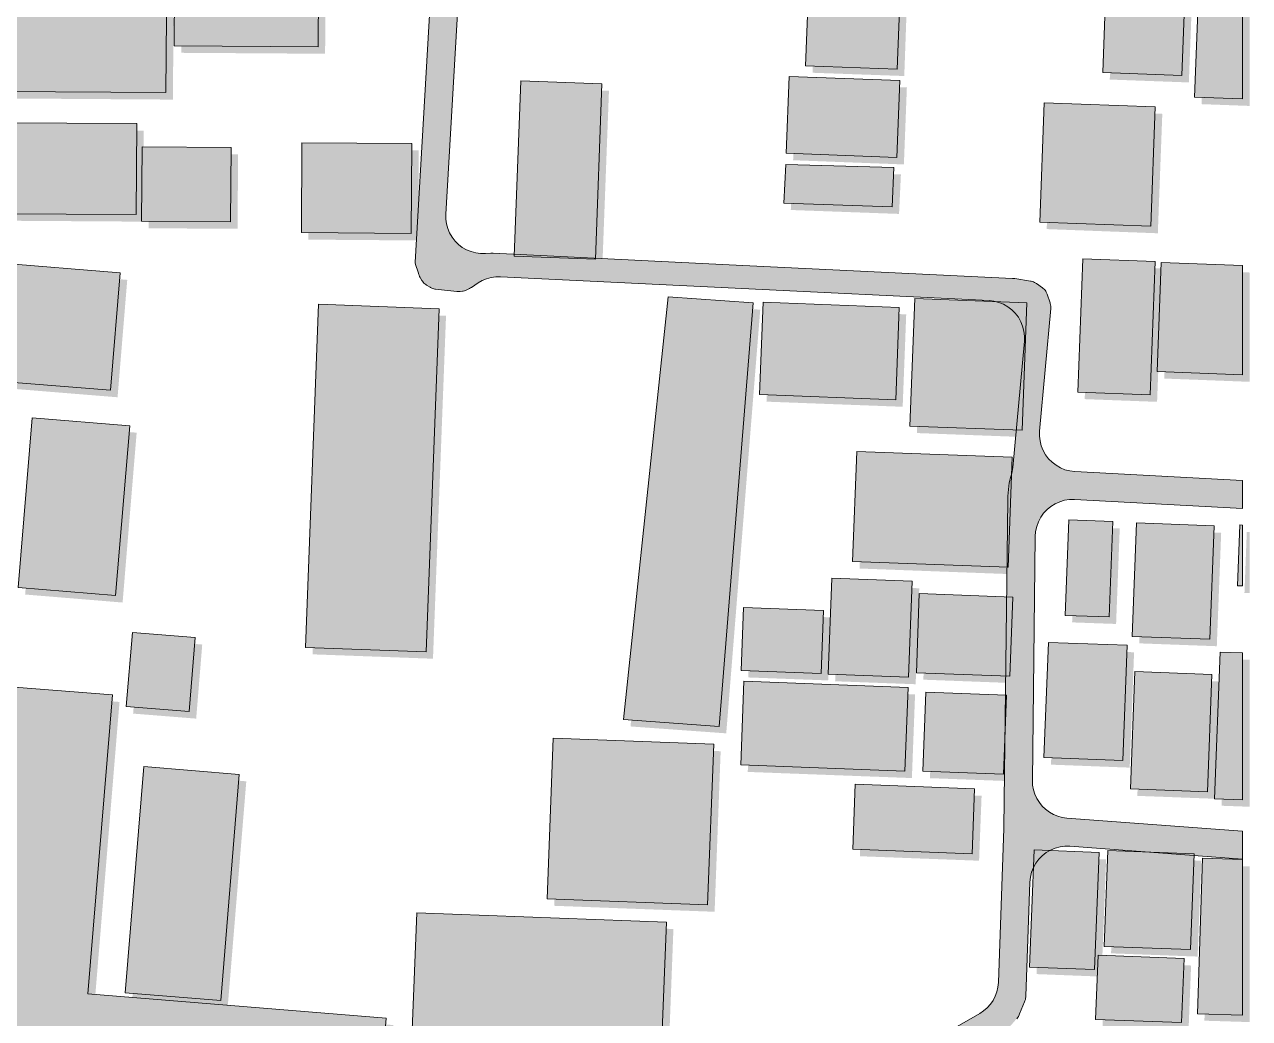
# Model space of a CAD drawing. Header units: metres. Extents: x 305859 to 307221, y 9155922 to 9156786.
# Drawn here: x 307059.2 to 307190.8, y 9156295.2 to 9156401.9 of the extents above; entities that cross this region are included whole.
import ezdxf

# ---------------------------------------------------------------- set-up
doc = ezdxf.new("R2010")
doc.units = ezdxf.units.M
for name, color, linetype, lineweight, true_color in [('B-BAYANGAN', 7, 'Continuous', 0, 0x76786c), ('J-PERKERASAN_JALAN', 7, 'Continuous', 9, 0x989896), ('K-BANGUNAN_LUAR_TAPAK', 7, 'Continuous', 9, 0xdedede)]:
    doc.layers.add(name, color=color, linetype=linetype, lineweight=lineweight, true_color=true_color)

msp = doc.modelspace()

# ---------------------------------------------------------------- hatches: boundary and pattern name
at = {"layer": 'B-BAYANGAN', "true_color": 0x76786c}
h = msp.add_hatch(color=8, dxfattribs=at)
h.dxf.hatch_style = 1
h.paths.add_polyline_path([(307190.75, 9156412.54), (307190.75, 9156393.19), (307185.6, 9156393.38), (307186.33, 9156412.7), (307190.75, 9156412.54)])
h = msp.add_hatch(color=8, dxfattribs=at)
h.dxf.hatch_style = 1
h.paths.add_polyline_path([(307091.6, 9156410.82), (307091.52, 9156398.79), (307076.07, 9156398.89), (307076.15, 9156410.92), (307091.6, 9156410.82)])
h = msp.add_hatch(color=8, dxfattribs=at)
h.dxf.hatch_style = 1
h.paths.add_polyline_path([(307184.7, 9156407.86), (307184.24, 9156395.71), (307175.75, 9156396.02), (307176.2, 9156408.17), (307184.7, 9156407.86)])
h = msp.add_hatch(color=8, dxfattribs=at)
h.dxf.hatch_style = 1
h.paths.add_polyline_path([(307075.28, 9156406.1), (307075.18, 9156393.87), (307057.44, 9156393.99), (307057.52, 9156406.22), (307075.28, 9156406.1)])
h = msp.add_hatch(color=8, dxfattribs=at)
h.dxf.hatch_style = 1
h.paths.add_polyline_path([(307153.95, 9156403.63), (307153.69, 9156396.4), (307143.84, 9156396.75), (307144.11, 9156404), (307153.95, 9156403.63)])
h = msp.add_hatch(color=8, dxfattribs=at)
h.dxf.hatch_style = 1
h.paths.add_polyline_path([(307153.97, 9156395.17), (307153.65, 9156386.91), (307141.76, 9156387.36), (307142.07, 9156395.61), (307153.97, 9156395.17)])
h = msp.add_hatch(color=8, dxfattribs=at)
h.dxf.hatch_style = 1
h.paths.add_polyline_path([(307121.99, 9156394.81), (307121.28, 9156375.98), (307112.57, 9156376.3), (307113.28, 9156395.13), (307121.99, 9156394.81)])
h = msp.add_hatch(color=8, dxfattribs=at)
h.dxf.hatch_style = 1
h.paths.add_polyline_path([(307181.39, 9156392.34), (307180.91, 9156379.52), (307168.98, 9156379.97), (307169.46, 9156392.78), (307181.39, 9156392.34)])
h = msp.add_hatch(color=8, dxfattribs=at)
h.dxf.hatch_style = 1
h.paths.add_polyline_path([(307072.05, 9156390.54), (307071.98, 9156380.77), (307056.93, 9156380.87), (307057, 9156390.63), (307072.05, 9156390.54)])
h = msp.add_hatch(color=8, dxfattribs=at)
h.dxf.hatch_style = 1
h.paths.add_polyline_path([(307082.18, 9156387.99), (307082.12, 9156380), (307072.57, 9156380.06), (307072.62, 9156388.05), (307082.18, 9156387.99)])
h = msp.add_hatch(color=8, dxfattribs=at)
h.dxf.hatch_style = 1
h.paths.add_polyline_path([(307101.58, 9156388.41), (307101.52, 9156378.75), (307089.72, 9156378.84), (307089.78, 9156388.48), (307101.58, 9156388.41)])
h = msp.add_hatch(color=8, dxfattribs=at)
h.dxf.hatch_style = 1
h.paths.add_polyline_path([(307153.33, 9156385.84), (307153.13, 9156381.6), (307141.51, 9156382.02), (307141.71, 9156386.16), (307153.33, 9156385.84)])
h = msp.add_hatch(color=8, dxfattribs=at)
h.dxf.hatch_style = 1
h.paths.add_polyline_path([(307058.93, 9156330.07), (307069.45, 9156329.22), (307066.8, 9156297.14), (307098.84, 9156294.54), (307097.72, 9156281.06), (307043.42, 9156285.48), (307043.73, 9156289.21), (307036.81, 9156289.78), (307043.98, 9156376.66), (307070.28, 9156374.52), (307069.24, 9156361.92), (307052.09, 9156363.31), (307046.76, 9156298.78), (307056.29, 9156298.01), (307058.93, 9156330.07)])
h = msp.add_hatch(color=8, dxfattribs=at)
h.dxf.hatch_style = 1
h.paths.add_polyline_path([(307181.38, 9156375.75), (307180.83, 9156361.43), (307173.06, 9156361.72), (307173.6, 9156376.04), (307181.38, 9156375.75)])
h = msp.add_hatch(color=8, dxfattribs=at)
h.dxf.hatch_style = 1
h.paths.add_polyline_path([(307190.75, 9156375.31), (307190.75, 9156363.58), (307181.59, 9156363.93), (307182.03, 9156375.63), (307190.75, 9156375.31)])
h = msp.add_hatch(color=8, dxfattribs=at)
h.dxf.hatch_style = 1
h.paths.add_polyline_path([(307138.23, 9156371.32), (307134.58, 9156325.85), (307124.3, 9156326.59), (307129.08, 9156371.94), (307138.23, 9156371.32)])
h = msp.add_hatch(color=8, dxfattribs=at)
h.dxf.hatch_style = 1
h.paths.add_polyline_path([(307167.6, 9156371.32), (307167.08, 9156357.63), (307155.04, 9156358.08), (307155.56, 9156371.77), (307167.6, 9156371.32)])
h = msp.add_hatch(color=8, dxfattribs=at)
h.dxf.hatch_style = 1
h.paths.add_polyline_path([(307104.5, 9156370.67), (307103.1, 9156333.86), (307090.17, 9156334.33), (307091.56, 9156371.15), (307104.5, 9156370.67)])
h = msp.add_hatch(color=8, dxfattribs=at)
h.dxf.hatch_style = 1
h.paths.add_polyline_path([(307153.9, 9156370.82), (307153.52, 9156360.9), (307138.9, 9156361.45), (307139.28, 9156371.36), (307153.9, 9156370.82)])
h = msp.add_hatch(color=8, dxfattribs=at)
h.dxf.hatch_style = 1
h.paths.add_polyline_path([(307071.29, 9156358.12), (307069.78, 9156339.89), (307059.32, 9156340.75), (307060.82, 9156358.97), (307071.29, 9156358.12)])
h = msp.add_hatch(color=8, dxfattribs=at)
h.dxf.hatch_style = 1
h.paths.add_polyline_path([(307166.04, 9156354.74), (307165.59, 9156342.92), (307148.89, 9156343.54), (307149.34, 9156355.36), (307166.04, 9156354.74)])
h = msp.add_hatch(color=8, dxfattribs=at)
h.dxf.hatch_style = 1
h.paths.add_polyline_path([(307176.82, 9156347.84), (307176.43, 9156337.59), (307171.71, 9156337.76), (307172.1, 9156348.02), (307176.82, 9156347.84)])
h = msp.add_hatch(color=8, dxfattribs=at)
h.dxf.hatch_style = 1
h.paths.add_polyline_path([(307187.71, 9156347.37), (307187.24, 9156335.2), (307178.91, 9156335.51), (307179.37, 9156347.68), (307187.71, 9156347.37)])
h = msp.add_hatch(color=8, dxfattribs=at)
h.dxf.hatch_style = 1
h.paths.add_polyline_path([(307190.21, 9156340.93), (307190.46, 9156347.47), (307190.75, 9156347.46), (307190.75, 9156340.92), (307190.21, 9156340.93)])
h = msp.add_hatch(color=8, dxfattribs=at)
h.dxf.hatch_style = 1
h.paths.add_polyline_path([(307155.3, 9156341.42), (307154.91, 9156331.12), (307146.27, 9156331.44), (307146.66, 9156341.75), (307155.3, 9156341.42)])
h = msp.add_hatch(color=8, dxfattribs=at)
h.dxf.hatch_style = 1
h.paths.add_polyline_path([(307166.11, 9156339.72), (307165.79, 9156331.23), (307155.74, 9156331.61), (307156.05, 9156340.1), (307166.11, 9156339.72)])
h = msp.add_hatch(color=8, dxfattribs=at)
h.dxf.hatch_style = 1
h.paths.add_polyline_path([(307145.77, 9156338.3), (307145.52, 9156331.53), (307136.94, 9156331.85), (307137.2, 9156338.62), (307145.77, 9156338.3)])
h = msp.add_hatch(color=8, dxfattribs=at)
h.dxf.hatch_style = 1
h.paths.add_polyline_path([(307078.33, 9156335.38), (307077.68, 9156327.43), (307070.91, 9156327.97), (307071.58, 9156335.93), (307078.33, 9156335.38)])
h = msp.add_hatch(color=8, dxfattribs=at)
h.dxf.hatch_style = 1
h.paths.add_polyline_path([(307178.36, 9156334.55), (307177.89, 9156322.17), (307169.44, 9156322.49), (307169.91, 9156334.86), (307178.36, 9156334.55)])
h = msp.add_hatch(color=8, dxfattribs=at)
h.dxf.hatch_style = 1
h.paths.add_polyline_path([(307190.75, 9156333.74), (307190.75, 9156317.97), (307187.75, 9156318.08), (307188.35, 9156333.83), (307190.75, 9156333.74)])
h = msp.add_hatch(color=8, dxfattribs=at)
h.dxf.hatch_style = 1
h.paths.add_polyline_path([(307187.47, 9156331.42), (307187, 9156318.83), (307178.71, 9156319.14), (307179.18, 9156331.73), (307187.47, 9156331.42)])
h = msp.add_hatch(color=8, dxfattribs=at)
h.dxf.hatch_style = 1
h.paths.add_polyline_path([(307154.85, 9156330.03), (307154.51, 9156321.05), (307136.89, 9156321.71), (307137.23, 9156330.69), (307154.85, 9156330.03)])
h = msp.add_hatch(color=8, dxfattribs=at)
h.dxf.hatch_style = 1
h.paths.add_polyline_path([(307165.41, 9156329.19), (307165.09, 9156320.72), (307156.45, 9156321.04), (307156.77, 9156329.52), (307165.41, 9156329.19)])
h = msp.add_hatch(color=8, dxfattribs=at)
h.dxf.hatch_style = 1
h.paths.add_polyline_path([(307133.98, 9156323.93), (307133.33, 9156306.7), (307116.11, 9156307.34), (307116.76, 9156324.58), (307133.98, 9156323.93)])
h = msp.add_hatch(color=8, dxfattribs=at)
h.dxf.hatch_style = 1
h.paths.add_polyline_path([(307083.06, 9156320.7), (307081.06, 9156296.43), (307070.81, 9156297.26), (307072.82, 9156321.53), (307083.06, 9156320.7)])
h = msp.add_hatch(color=8, dxfattribs=at)
h.dxf.hatch_style = 1
h.paths.add_polyline_path([(307161.99, 9156319.15), (307161.72, 9156312.18), (307148.93, 9156312.66), (307149.18, 9156319.63), (307161.99, 9156319.15)])
h = msp.add_hatch(color=8, dxfattribs=at)
h.dxf.hatch_style = 1
h.paths.add_polyline_path([(307175.36, 9156312.31), (307174.87, 9156299.74), (307167.89, 9156300.01), (307168.38, 9156312.58), (307175.36, 9156312.31)])
h = msp.add_hatch(color=8, dxfattribs=at)
h.dxf.hatch_style = 1
h.paths.add_polyline_path([(307185.57, 9156312.18), (307185.18, 9156301.89), (307175.89, 9156302.24), (307176.29, 9156312.54), (307185.57, 9156312.18)])
h = msp.add_hatch(color=8, dxfattribs=at)
h.dxf.hatch_style = 1
h.paths.add_polyline_path([(307190.75, 9156311.56), (307190.75, 9156294.86), (307185.91, 9156295.01), (307186.44, 9156311.7), (307190.75, 9156311.56)])
h = msp.add_hatch(color=8, dxfattribs=at)
h.dxf.hatch_style = 1
h.paths.add_polyline_path([(307128.91, 9156304.85), (307128.43, 9156292.27), (307101.63, 9156293.27), (307102.11, 9156305.84), (307128.91, 9156304.85)])
h = msp.add_hatch(color=8, dxfattribs=at)
h.dxf.hatch_style = 1
h.paths.add_polyline_path([(307184.48, 9156300.93), (307184.21, 9156294.05), (307174.97, 9156294.4), (307175.24, 9156301.29), (307184.48, 9156300.93)])
at = {"layer": 'J-PERKERASAN_JALAN', "true_color": 0xa8a8a6}
h = msp.add_hatch(color=253, dxfattribs=at)
h.dxf.hatch_style = 1
h.paths.add_polyline_path([(307070.13, 9156531.94), (307076.35, 9156531.18), (307076.8, 9156531.16), (307097.86, 9156531), (307098.52, 9156531.05), (307105.38, 9156532.15), (307105.87, 9156532.26), (307106.33, 9156532.42), (307106.78, 9156532.65), (307109.22, 9156534.09), (307109.59, 9156534.33), (307116.3, 9156539.34), (307116.37, 9156539.39), (307116.52, 9156539.48), (307116.6, 9156539.52), (307119.56, 9156541), (307119.64, 9156541.04), (307119.79, 9156541.1), (307119.92, 9156541.13), (307120.07, 9156541.16), (307120.16, 9156541.18), (307125.95, 9156541.77), (307126.08, 9156541.78), (307126.32, 9156541.78), (307126.44, 9156541.77), (307130.73, 9156541.16), (307131.26, 9156541.12), (307131.79, 9156541.15), (307132.31, 9156541.25), (307132.81, 9156541.42), (307133.29, 9156541.65), (307133.73, 9156541.95), (307134.12, 9156542.3), (307134.47, 9156542.69), (307134.77, 9156543.14), (307135, 9156543.61), (307135.16, 9156544.12), (307135.26, 9156544.64), (307135.29, 9156545.17), (307134.87, 9156579.59), (307134.87, 9156579.7), (307132.84, 9156631.28), (307132.84, 9156631.4), (307132.96, 9156631.41), (307135.7, 9156631.52), (307135.82, 9156631.52), (307135.83, 9156631.4), (307137.87, 9156579.75), (307137.87, 9156579.73), (307137.87, 9156579.71), (307137.87, 9156579.69), (307138.31, 9156543.45), (307138.35, 9156542.94), (307138.45, 9156542.44), (307138.62, 9156541.96), (307138.85, 9156541.5), (307139.13, 9156541.07), (307139.46, 9156540.69), (307139.85, 9156540.35), (307140.27, 9156540.06), (307140.72, 9156539.83), (307141.2, 9156539.66), (307141.7, 9156539.55), (307159.5, 9156536.8), (307159.59, 9156536.79), (307159.77, 9156536.74), (307159.86, 9156536.71), (307160.67, 9156536.43), (307160.75, 9156536.39), (307160.91, 9156536.32), (307160.99, 9156536.28), (307161.74, 9156535.85), (307161.82, 9156535.8), (307161.95, 9156535.71), (307162.06, 9156535.63), (307162.15, 9156535.53), (307162.24, 9156535.42), (307162.33, 9156535.29), (307162.37, 9156535.21), (307162.79, 9156534.46), (307162.84, 9156534.37), (307162.92, 9156534.19), (307162.96, 9156534.03), (307163, 9156533.85), (307163.01, 9156533.74), (307163.08, 9156532.69), (307163.09, 9156532.59), (307163.08, 9156532.4), (307163.07, 9156532.3), (307161.92, 9156523.11), (307155.3, 9156471.84), (307155.28, 9156471.62), (307152.53, 9156433.75), (307152.53, 9156433.24), (307152.58, 9156432.74), (307152.71, 9156432.25), (307152.89, 9156431.78), (307153.13, 9156431.34), (307153.42, 9156430.93), (307153.76, 9156430.56), (307154.15, 9156430.24), (307154.58, 9156429.96), (307155.03, 9156429.75), (307155.51, 9156429.59), (307156, 9156429.49), (307180.72, 9156426.28), (307180.74, 9156426.28), (307180.79, 9156426.27), (307190, 9156424.81), (307190, 9156422.28), (307180.45, 9156423.8), (307180.34, 9156423.81), (307150.52, 9156427.68), (307111.76, 9156432.76), (307111.26, 9156432.79), (307110.75, 9156432.76), (307110.26, 9156432.67), (307109.78, 9156432.51), (307109.32, 9156432.3), (307108.89, 9156432.03), (307108.5, 9156431.71), (307108.16, 9156431.34), (307107.86, 9156430.93), (307107.62, 9156430.48), (307107.44, 9156430.01), (307107.31, 9156429.53), (307107.25, 9156429.02), (307104.47, 9156381.57), (307104.48, 9156381.05), (307104.55, 9156380.54), (307104.69, 9156380.04), (307104.89, 9156379.56), (307105.15, 9156379.11), (307105.47, 9156378.69), (307105.84, 9156378.33), (307106.25, 9156378.01), (307106.7, 9156377.75), (307107.19, 9156377.55), (307107.69, 9156377.42), (307108.2, 9156377.35), (307108.73, 9156377.35), (307109.32, 9156377.39), (307109.43, 9156377.39), (307109.46, 9156377.39), (307109.57, 9156377.39), (307134.9, 9156376.15), (307165.31, 9156374.68), (307165.41, 9156374.67), (307165.44, 9156374.67), (307165.55, 9156374.66), (307167.25, 9156374.39), (307167.32, 9156374.38), (307167.47, 9156374.34), (307167.58, 9156374.3), (307167.68, 9156374.25), (307167.81, 9156374.18), (307167.87, 9156374.13), (307168.52, 9156373.66), (307168.59, 9156373.61), (307168.71, 9156373.51), (307168.8, 9156373.41), (307168.87, 9156373.31), (307168.94, 9156373.2), (307169, 9156373.05), (307169.03, 9156372.97), (307169.34, 9156372.07), (307169.36, 9156371.99), (307169.4, 9156371.84), (307169.41, 9156371.71), (307169.41, 9156371.55), (307169.41, 9156371.46), (307168.22, 9156358.3), (307168.21, 9156357.76), (307168.27, 9156357.23), (307168.4, 9156356.71), (307168.6, 9156356.22), (307168.86, 9156355.75), (307169.18, 9156355.32), (307169.56, 9156354.94), (307169.98, 9156354.62), (307170.45, 9156354.35), (307170.94, 9156354.15), (307171.46, 9156354.01), (307171.99, 9156353.95), (307190, 9156352.97), (307190, 9156349.97), (307171.97, 9156350.94), (307171.43, 9156350.94), (307170.9, 9156350.86), (307170.38, 9156350.71), (307169.89, 9156350.49), (307169.43, 9156350.21), (307169.02, 9156349.87), (307168.65, 9156349.48), (307168.34, 9156349.04), (307168.09, 9156348.56), (307167.91, 9156348.06), (307167.79, 9156347.53), (307167.75, 9156346.99), (307167.45, 9156320.8), (307167.47, 9156320.3), (307167.56, 9156319.8), (307167.71, 9156319.32), (307167.92, 9156318.87), (307168.19, 9156318.44), (307168.5, 9156318.05), (307168.86, 9156317.7), (307169.27, 9156317.4), (307169.7, 9156317.15), (307170.17, 9156316.96), (307170.65, 9156316.83), (307171.15, 9156316.76), (307190, 9156315.36), (307190, 9156312.35), (307171.48, 9156313.73), (307170.94, 9156313.73), (307170.41, 9156313.67), (307169.89, 9156313.53), (307169.4, 9156313.32), (307168.94, 9156313.05), (307168.51, 9156312.72), (307168.14, 9156312.34), (307167.82, 9156311.91), (307167.56, 9156311.44), (307167.36, 9156310.94), (307167.24, 9156310.42), (307167.18, 9156309.88), (307166.75, 9156297.65), (307166.74, 9156297.56), (307166.72, 9156297.4), (307166.69, 9156297.27), (307166.65, 9156297.13), (307166.61, 9156297.04), (307166.07, 9156295.73), (307166.03, 9156295.63), (307165.94, 9156295.46), (307165.83, 9156295.3), (307165.76, 9156295.22), (307164.87, 9156294.21), (307164.8, 9156294.13), (307164.66, 9156294), (307164.5, 9156293.89), (307164.41, 9156293.83), (307159.14, 9156290.81), (307158.68, 9156290.5), (307158.27, 9156290.13), (307157.91, 9156289.7), (307157.61, 9156289.23), (307157.38, 9156288.72), (307157.23, 9156288.19), (307157.15, 9156287.64), (307156.35, 9156277), (307156.34, 9156276.47), (307156.41, 9156275.94), (307156.55, 9156275.42), (307156.75, 9156274.93), (307157.02, 9156274.47), (307157.35, 9156274.05), (307157.73, 9156273.67), (307158.15, 9156273.35), (307158.62, 9156273.09), (307159.11, 9156272.89), (307159.63, 9156272.76), (307160.16, 9156272.71), (307181.33, 9156271.78), (307181.45, 9156271.78), (307183.86, 9156271.75), (307183.95, 9156271.74), (307184.13, 9156271.72), (307184.22, 9156271.71), (307187.13, 9156271.12), (307187.26, 9156271.09), (307187.32, 9156271.08), (307187.44, 9156271.04), (307190, 9156270.17), (307190, 9156267), (307186.75, 9156268.11), (307186.26, 9156268.24), (307184.09, 9156268.67), (307183.35, 9156268.75), (307181.34, 9156268.78), (307181.31, 9156268.78), (307181.29, 9156268.78), (307181.26, 9156268.78), (307159.19, 9156269.74), (307158.67, 9156269.73), (307158.15, 9156269.65), (307157.65, 9156269.51), (307157.17, 9156269.29), (307156.72, 9156269.02), (307156.31, 9156268.69), (307155.95, 9156268.31), (307155.64, 9156267.89), (307155.39, 9156267.43), (307155.2, 9156266.94), (307155.08, 9156266.43), (307150.97, 9156242.82), (307150.96, 9156242.73), (307150.91, 9156242.58), (307150.87, 9156242.45), (307150.81, 9156242.33), (307150.73, 9156242.19), (307150.67, 9156242.11), (307149.61, 9156240.65), (307149.55, 9156240.57), (307149.45, 9156240.45), (307149.35, 9156240.36), (307149.24, 9156240.27), (307149.13, 9156240.2), (307148.98, 9156240.12), (307148.9, 9156240.09), (307147.35, 9156239.44), (307147.25, 9156239.41), (307147.08, 9156239.35), (307146.9, 9156239.32), (307146.8, 9156239.31), (307111.27, 9156236.35), (307111.1, 9156236.33), (307107.89, 9156235.93), (307107.16, 9156235.77), (307104.58, 9156234.93), (307104.11, 9156234.75), (307093.68, 9156229.87), (307093.6, 9156229.84), (307093.45, 9156229.78), (307093.3, 9156229.74), (307093.21, 9156229.72), (307090.92, 9156229.34), (307090.89, 9156229.33), (307090.87, 9156229.33), (307090.84, 9156229.33), (307088.49, 9156229.01), (307088.46, 9156229.01), (307088.44, 9156229.01), (307088.41, 9156229), (307070.13, 9156227.13), (307070.13, 9156230.15), (307088.03, 9156231.98), (307088.16, 9156231.99), (307090.36, 9156232.29), (307090.5, 9156232.31), (307092.02, 9156232.57), (307092.54, 9156232.69), (307093.05, 9156232.89), (307103.09, 9156237.59), (307103.21, 9156237.64), (307103.27, 9156237.66), (307103.39, 9156237.7), (307106.69, 9156238.77), (307106.78, 9156238.79), (307106.96, 9156238.83), (307107.05, 9156238.85), (307110.82, 9156239.32), (307110.86, 9156239.32), (307110.89, 9156239.32), (307110.93, 9156239.33), (307144.78, 9156242.15), (307145.3, 9156242.23), (307145.8, 9156242.37), (307146.28, 9156242.59), (307146.73, 9156242.86), (307147.14, 9156243.19), (307147.51, 9156243.57), (307147.82, 9156243.99), (307148.07, 9156244.45), (307148.26, 9156244.94), (307148.39, 9156245.45), (307152.9, 9156271.45), (307152.95, 9156271.83), (307154.31, 9156289.9), (307154.32, 9156289.99), (307154.35, 9156290.15), (307154.38, 9156290.28), (307154.43, 9156290.41), (307154.5, 9156290.56), (307154.54, 9156290.64), (307154.98, 9156291.37), (307155.03, 9156291.45), (307155.13, 9156291.59), (307155.25, 9156291.71), (307155.32, 9156291.78), (307156.01, 9156292.41), (307156.09, 9156292.48), (307156.27, 9156292.61), (307156.36, 9156292.67), (307161.79, 9156295.79), (307162.21, 9156296.07), (307162.6, 9156296.4), (307162.94, 9156296.77), (307163.22, 9156297.19), (307163.46, 9156297.64), (307163.63, 9156298.12), (307163.75, 9156298.61), (307163.8, 9156299.11), (307164.39, 9156315.64), (307164.39, 9156315.74), (307164.8, 9156350.91), (307164.8, 9156351.02), (307164.81, 9156351.19), (307164.82, 9156351.3), (307164.96, 9156352.74), (307164.97, 9156352.84), (307165.01, 9156353.01), (307165.05, 9156353.15), (307165.06, 9156353.18), (307165.25, 9156353.76), (307165.36, 9156354.37), (307166.58, 9156367.94), (307166.59, 9156368.48), (307166.53, 9156369.01), (307166.4, 9156369.54), (307166.2, 9156370.03), (307165.94, 9156370.5), (307165.61, 9156370.93), (307165.23, 9156371.31), (307164.81, 9156371.64), (307164.34, 9156371.9), (307163.84, 9156372.1), (307163.32, 9156372.24), (307162.79, 9156372.3), (307134.79, 9156373.65), (307134.78, 9156373.65), (307110.35, 9156374.85), (307109.84, 9156374.84), (307109.34, 9156374.77), (307108.85, 9156374.64), (307108.39, 9156374.44), (307107.95, 9156374.19), (307107.22, 9156373.71), (307107.14, 9156373.66), (307107.12, 9156373.65), (307107.03, 9156373.6), (307106.79, 9156373.47), (307106.72, 9156373.44), (307106.59, 9156373.38), (307106.48, 9156373.35), (307106.33, 9156373.32), (307106.26, 9156373.31), (307106.02, 9156373.29), (307105.94, 9156373.28), (307105.75, 9156373.28), (307105.66, 9156373.29), (307103.38, 9156373.52), (307103.31, 9156373.53), (307103.18, 9156373.56), (307103.07, 9156373.59), (307102.96, 9156373.63), (307102.84, 9156373.69), (307102.78, 9156373.73), (307102.39, 9156373.97), (307102.32, 9156374.01), (307102.21, 9156374.1), (307102.12, 9156374.17), (307102.04, 9156374.26), (307101.96, 9156374.37), (307101.92, 9156374.44), (307101.75, 9156374.7), (307101.71, 9156374.77), (307101.65, 9156374.89), (307101.6, 9156375.03), (307101.58, 9156375.1), (307101.5, 9156375.36), (307101.48, 9156375.47), (307101.27, 9156376.05), (307101.17, 9156376.3), (307101.17, 9156376.42), (307104.31, 9156430.11), (307104.3, 9156430.64), (307104.23, 9156431.17), (307104.08, 9156431.69), (307103.87, 9156432.18), (307103.59, 9156432.64), (307103.25, 9156433.06), (307102.86, 9156433.42), (307102.43, 9156433.74), (307101.95, 9156433.99), (307101.45, 9156434.18), (307100.93, 9156434.29), (307070.13, 9156439.06), (307070.13, 9156441.59), (307106.21, 9156436), (307106.31, 9156435.99), (307145.08, 9156430.92), (307145.62, 9156430.88), (307146.16, 9156430.92), (307146.69, 9156431.04), (307147.2, 9156431.22), (307147.68, 9156431.47), (307148.12, 9156431.78), (307148.52, 9156432.15), (307148.86, 9156432.58), (307149.14, 9156433.04), (307149.36, 9156433.54), (307149.51, 9156434.06), (307149.58, 9156434.59), (307152.29, 9156471.96), (307152.3, 9156472.02), (307152.3, 9156472.05), (307152.31, 9156472.1), (307158.95, 9156523.46), (307158.95, 9156523.48), (307159.74, 9156529.8), (307159.77, 9156530.31), (307159.73, 9156530.83), (307159.63, 9156531.33), (307159.47, 9156531.82), (307159.24, 9156532.28), (307158.96, 9156532.71), (307158.62, 9156533.1), (307158.24, 9156533.44), (307157.82, 9156533.73), (307157.36, 9156533.96), (307156.88, 9156534.14), (307156.38, 9156534.25), (307136.67, 9156537.29), (307136.62, 9156537.29), (307126.63, 9156538.71), (307126.14, 9156538.75), (307125.65, 9156538.73), (307121.42, 9156538.29), (307120.94, 9156538.21), (307120.48, 9156538.08), (307120.04, 9156537.89), (307118.34, 9156537.04), (307117.73, 9156536.67), (307111.18, 9156531.78), (307111.09, 9156531.71), (307111.05, 9156531.68), (307110.96, 9156531.63), (307107.44, 9156529.56), (307107.36, 9156529.52), (307107.21, 9156529.45), (307107.08, 9156529.4), (307106.93, 9156529.36), (307106.83, 9156529.34), (307098.58, 9156528.02), (307098.5, 9156528.01), (307098.34, 9156527.99), (307098.25, 9156527.99), (307076.52, 9156528.16), (307076.41, 9156528.16), (307076.35, 9156528.17), (307076.24, 9156528.18), (307070.13, 9156528.91), (307070.13, 9156531.94)])
at = {"layer": 'K-BANGUNAN_LUAR_TAPAK', "true_color": 0xececea}
h = msp.add_hatch(color=7, dxfattribs=at)
h.dxf.hatch_style = 1
h.paths.add_polyline_path([(307190, 9156413.29), (307190, 9156393.94), (307184.85, 9156394.13), (307185.58, 9156413.45), (307190, 9156413.29)])
h = msp.add_hatch(color=7, dxfattribs=at)
h.dxf.hatch_style = 1
h.paths.add_polyline_path([(307090.85, 9156411.57), (307090.77, 9156399.54), (307075.32, 9156399.64), (307075.4, 9156411.67), (307090.85, 9156411.57)])
h = msp.add_hatch(color=7, dxfattribs=at)
h.dxf.hatch_style = 1
h.paths.add_polyline_path([(307183.95, 9156408.61), (307183.49, 9156396.46), (307175, 9156396.77), (307175.45, 9156408.92), (307183.95, 9156408.61)])
h = msp.add_hatch(color=7, dxfattribs=at)
h.dxf.hatch_style = 1
h.paths.add_polyline_path([(307074.53, 9156406.85), (307074.43, 9156394.62), (307056.69, 9156394.74), (307056.77, 9156406.97), (307074.53, 9156406.85)])
h = msp.add_hatch(color=7, dxfattribs=at)
h.dxf.hatch_style = 1
h.paths.add_polyline_path([(307153.2, 9156404.38), (307152.94, 9156397.15), (307143.09, 9156397.5), (307143.36, 9156404.75), (307153.2, 9156404.38)])
h = msp.add_hatch(color=7, dxfattribs=at)
h.dxf.hatch_style = 1
h.paths.add_polyline_path([(307121.24, 9156395.56), (307120.53, 9156376.73), (307111.82, 9156377.05), (307112.53, 9156395.88), (307121.24, 9156395.56)])
h = msp.add_hatch(color=7, dxfattribs=at)
h.dxf.hatch_style = 1
h.paths.add_polyline_path([(307153.22, 9156395.92), (307152.9, 9156387.66), (307141.01, 9156388.11), (307141.32, 9156396.36), (307153.22, 9156395.92)])
h = msp.add_hatch(color=7, dxfattribs=at)
h.dxf.hatch_style = 1
h.paths.add_polyline_path([(307180.64, 9156393.09), (307180.16, 9156380.27), (307168.23, 9156380.72), (307168.71, 9156393.53), (307180.64, 9156393.09)])
h = msp.add_hatch(color=7, dxfattribs=at)
h.dxf.hatch_style = 1
h.paths.add_polyline_path([(307071.3, 9156391.29), (307071.23, 9156381.52), (307056.18, 9156381.62), (307056.25, 9156391.38), (307071.3, 9156391.29)])
h = msp.add_hatch(color=7, dxfattribs=at)
h.dxf.hatch_style = 1
h.paths.add_polyline_path([(307081.43, 9156388.74), (307081.37, 9156380.75), (307071.82, 9156380.81), (307071.87, 9156388.8), (307081.43, 9156388.74)])
h = msp.add_hatch(color=7, dxfattribs=at)
h.dxf.hatch_style = 1
h.paths.add_polyline_path([(307100.83, 9156389.16), (307100.77, 9156379.5), (307088.97, 9156379.59), (307089.03, 9156389.23), (307100.83, 9156389.16)])
h = msp.add_hatch(color=7, dxfattribs=at)
h.dxf.hatch_style = 1
h.paths.add_polyline_path([(307152.58, 9156386.59), (307152.38, 9156382.35), (307140.76, 9156382.77), (307140.96, 9156386.91), (307152.58, 9156386.59)])
h = msp.add_hatch(color=7, dxfattribs=at)
h.dxf.hatch_style = 1
h.paths.add_polyline_path([(307058.18, 9156330.82), (307068.7, 9156329.97), (307066.05, 9156297.89), (307098.09, 9156295.29), (307096.97, 9156281.81), (307042.67, 9156286.23), (307042.98, 9156289.96), (307036.06, 9156290.53), (307043.23, 9156377.41), (307069.53, 9156375.27), (307068.49, 9156362.67), (307051.34, 9156364.06), (307046.01, 9156299.53), (307055.54, 9156298.76), (307058.18, 9156330.82)])
h = msp.add_hatch(color=7, dxfattribs=at)
h.dxf.hatch_style = 1
h.paths.add_polyline_path([(307180.63, 9156376.5), (307180.08, 9156362.18), (307172.31, 9156362.47), (307172.85, 9156376.79), (307180.63, 9156376.5)])
h = msp.add_hatch(color=7, dxfattribs=at)
h.dxf.hatch_style = 1
h.paths.add_polyline_path([(307190, 9156376.06), (307190, 9156364.33), (307180.84, 9156364.68), (307181.28, 9156376.38), (307190, 9156376.06)])
h = msp.add_hatch(color=7, dxfattribs=at)
h.dxf.hatch_style = 1
h.paths.add_polyline_path([(307103.75, 9156371.42), (307102.35, 9156334.61), (307089.42, 9156335.08), (307090.81, 9156371.9), (307103.75, 9156371.42)])
h = msp.add_hatch(color=7, dxfattribs=at)
h.dxf.hatch_style = 1
h.paths.add_polyline_path([(307137.48, 9156372.07), (307133.83, 9156326.6), (307123.55, 9156327.34), (307128.33, 9156372.69), (307137.48, 9156372.07)])
h = msp.add_hatch(color=7, dxfattribs=at)
h.dxf.hatch_style = 1
h.paths.add_polyline_path([(307153.15, 9156371.57), (307152.77, 9156361.65), (307138.15, 9156362.2), (307138.53, 9156372.11), (307153.15, 9156371.57)])
h = msp.add_hatch(color=7, dxfattribs=at)
h.dxf.hatch_style = 1
h.paths.add_polyline_path([(307166.85, 9156372.07), (307166.33, 9156358.38), (307154.29, 9156358.83), (307154.81, 9156372.52), (307166.85, 9156372.07)])
h = msp.add_hatch(color=7, dxfattribs=at)
h.dxf.hatch_style = 1
h.paths.add_polyline_path([(307070.54, 9156358.87), (307069.03, 9156340.64), (307058.57, 9156341.5), (307060.07, 9156359.72), (307070.54, 9156358.87)])
h = msp.add_hatch(color=7, dxfattribs=at)
h.dxf.hatch_style = 1
h.paths.add_polyline_path([(307165.29, 9156355.49), (307164.84, 9156343.67), (307148.14, 9156344.29), (307148.59, 9156356.11), (307165.29, 9156355.49)])
h = msp.add_hatch(color=7, dxfattribs=at)
h.dxf.hatch_style = 1
h.paths.add_polyline_path([(307176.07, 9156348.59), (307175.68, 9156338.34), (307170.96, 9156338.51), (307171.35, 9156348.77), (307176.07, 9156348.59)])
h = msp.add_hatch(color=7, dxfattribs=at)
h.dxf.hatch_style = 1
h.paths.add_polyline_path([(307186.96, 9156348.12), (307186.49, 9156335.95), (307178.16, 9156336.26), (307178.62, 9156348.43), (307186.96, 9156348.12)])
h = msp.add_hatch(color=7, dxfattribs=at)
h.dxf.hatch_style = 1
h.paths.add_polyline_path([(307189.46, 9156341.68), (307189.71, 9156348.22), (307190, 9156348.21), (307190, 9156341.67), (307189.46, 9156341.68)])
h = msp.add_hatch(color=7, dxfattribs=at)
h.dxf.hatch_style = 1
h.paths.add_polyline_path([(307154.55, 9156342.17), (307154.16, 9156331.87), (307145.52, 9156332.19), (307145.91, 9156342.5), (307154.55, 9156342.17)])
h = msp.add_hatch(color=7, dxfattribs=at)
h.dxf.hatch_style = 1
h.paths.add_polyline_path([(307165.36, 9156340.47), (307165.04, 9156331.98), (307154.99, 9156332.36), (307155.3, 9156340.85), (307165.36, 9156340.47)])
h = msp.add_hatch(color=7, dxfattribs=at)
h.dxf.hatch_style = 1
h.paths.add_polyline_path([(307145.02, 9156339.05), (307144.77, 9156332.28), (307136.19, 9156332.6), (307136.45, 9156339.37), (307145.02, 9156339.05)])
h = msp.add_hatch(color=7, dxfattribs=at)
h.dxf.hatch_style = 1
h.paths.add_polyline_path([(307077.58, 9156336.13), (307076.93, 9156328.18), (307070.16, 9156328.72), (307070.83, 9156336.68), (307077.58, 9156336.13)])
h = msp.add_hatch(color=7, dxfattribs=at)
h.dxf.hatch_style = 1
h.paths.add_polyline_path([(307177.61, 9156335.3), (307177.14, 9156322.92), (307168.69, 9156323.24), (307169.16, 9156335.61), (307177.61, 9156335.3)])
h = msp.add_hatch(color=7, dxfattribs=at)
h.dxf.hatch_style = 1
h.paths.add_polyline_path([(307190, 9156334.49), (307190, 9156318.72), (307187, 9156318.83), (307187.6, 9156334.58), (307190, 9156334.49)])
h = msp.add_hatch(color=7, dxfattribs=at)
h.dxf.hatch_style = 1
h.paths.add_polyline_path([(307186.72, 9156332.17), (307186.25, 9156319.58), (307177.96, 9156319.89), (307178.43, 9156332.48), (307186.72, 9156332.17)])
h = msp.add_hatch(color=7, dxfattribs=at)
h.dxf.hatch_style = 1
h.paths.add_polyline_path([(307154.1, 9156330.78), (307153.76, 9156321.8), (307136.14, 9156322.46), (307136.48, 9156331.44), (307154.1, 9156330.78)])
h = msp.add_hatch(color=7, dxfattribs=at)
h.dxf.hatch_style = 1
h.paths.add_polyline_path([(307164.66, 9156329.94), (307164.34, 9156321.47), (307155.7, 9156321.79), (307156.02, 9156330.27), (307164.66, 9156329.94)])
h = msp.add_hatch(color=7, dxfattribs=at)
h.dxf.hatch_style = 1
h.paths.add_polyline_path([(307133.23, 9156324.68), (307132.58, 9156307.45), (307115.36, 9156308.09), (307116.01, 9156325.33), (307133.23, 9156324.68)])
h = msp.add_hatch(color=7, dxfattribs=at)
h.dxf.hatch_style = 1
h.paths.add_polyline_path([(307082.31, 9156321.45), (307080.31, 9156297.18), (307070.06, 9156298.01), (307072.07, 9156322.28), (307082.31, 9156321.45)])
h = msp.add_hatch(color=7, dxfattribs=at)
h.dxf.hatch_style = 1
h.paths.add_polyline_path([(307161.24, 9156319.9), (307160.97, 9156312.93), (307148.18, 9156313.41), (307148.43, 9156320.38), (307161.24, 9156319.9)])
h = msp.add_hatch(color=7, dxfattribs=at)
h.dxf.hatch_style = 1
h.paths.add_polyline_path([(307174.61, 9156313.06), (307174.12, 9156300.49), (307167.14, 9156300.76), (307167.63, 9156313.33), (307174.61, 9156313.06)])
h = msp.add_hatch(color=7, dxfattribs=at)
h.dxf.hatch_style = 1
h.paths.add_polyline_path([(307184.82, 9156312.93), (307184.43, 9156302.64), (307175.14, 9156302.99), (307175.54, 9156313.29), (307184.82, 9156312.93)])
h = msp.add_hatch(color=7, dxfattribs=at)
h.dxf.hatch_style = 1
h.paths.add_polyline_path([(307190, 9156312.31), (307190, 9156295.61), (307185.16, 9156295.76), (307185.69, 9156312.45), (307190, 9156312.31)])
h = msp.add_hatch(color=7, dxfattribs=at)
h.dxf.hatch_style = 1
h.paths.add_polyline_path([(307128.16, 9156305.6), (307127.68, 9156293.02), (307100.88, 9156294.02), (307101.36, 9156306.59), (307128.16, 9156305.6)])
h = msp.add_hatch(color=7, dxfattribs=at)
h.dxf.hatch_style = 1
h.paths.add_polyline_path([(307183.73, 9156301.68), (307183.46, 9156294.8), (307174.22, 9156295.15), (307174.49, 9156302.04), (307183.73, 9156301.68)])

# ---------------------------------------------------------------- linework, layer by layer
at = {"layer": 'J-PERKERASAN_JALAN', "color": 8, "lineweight": 13, "true_color": 0x787876}
for points in [[(307156.36, 9156292.67), (307161.79, 9156295.79), (307162.21, 9156296.07), (307162.6, 9156296.4), (307162.94, 9156296.77), (307163.22, 9156297.19), (307163.46, 9156297.64), (307163.63, 9156298.12), (307163.75, 9156298.61), (307163.8, 9156299.11), (307164.39, 9156315.64), (307164.39, 9156315.74), (307164.8, 9156350.91), (307164.8, 9156351.02), (307164.81, 9156351.19), (307164.82, 9156351.3), (307164.96, 9156352.74), (307164.97, 9156352.84), (307165.01, 9156353.01), (307165.05, 9156353.15), (307165.06, 9156353.18), (307165.25, 9156353.76), (307165.36, 9156354.37), (307166.58, 9156367.94), (307166.59, 9156368.48), (307166.53, 9156369.01), (307166.4, 9156369.54), (307166.2, 9156370.03), (307165.94, 9156370.5), (307165.61, 9156370.93), (307165.23, 9156371.31), (307164.81, 9156371.64), (307164.34, 9156371.9), (307163.84, 9156372.1), (307163.32, 9156372.24), (307162.79, 9156372.3), (307134.79, 9156373.65), (307134.78, 9156373.65), (307110.35, 9156374.85), (307109.84, 9156374.84), (307109.34, 9156374.77), (307108.85, 9156374.64), (307108.39, 9156374.44), (307107.95, 9156374.19), (307107.22, 9156373.71), (307107.14, 9156373.66), (307107.12, 9156373.65), (307107.03, 9156373.6), (307106.79, 9156373.47), (307106.72, 9156373.44), (307106.59, 9156373.38), (307106.48, 9156373.35), (307106.33, 9156373.32), (307106.26, 9156373.31), (307106.02, 9156373.29), (307105.94, 9156373.28), (307105.75, 9156373.28), (307105.66, 9156373.29), (307103.38, 9156373.52), (307103.31, 9156373.53), (307103.18, 9156373.56), (307103.07, 9156373.59), (307102.96, 9156373.63), (307102.84, 9156373.69), (307102.78, 9156373.73), (307102.39, 9156373.97), (307102.32, 9156374.01), (307102.21, 9156374.1), (307102.12, 9156374.17), (307102.04, 9156374.26), (307101.96, 9156374.37), (307101.92, 9156374.44), (307101.75, 9156374.7), (307101.71, 9156374.77), (307101.65, 9156374.89), (307101.6, 9156375.03), (307101.58, 9156375.1), (307101.5, 9156375.36), (307101.48, 9156375.47), (307101.27, 9156376.05), (307101.17, 9156376.3), (307101.17, 9156376.42), (307104.31, 9156430.11)], [(307107.25, 9156429.02), (307104.47, 9156381.57), (307104.48, 9156381.05), (307104.55, 9156380.54), (307104.69, 9156380.04), (307104.89, 9156379.56), (307105.15, 9156379.11), (307105.47, 9156378.69), (307105.84, 9156378.33), (307106.25, 9156378.01), (307106.7, 9156377.75), (307107.19, 9156377.55), (307107.69, 9156377.42), (307108.2, 9156377.35), (307108.73, 9156377.35), (307109.32, 9156377.39), (307109.43, 9156377.39), (307109.46, 9156377.39), (307109.57, 9156377.39), (307134.9, 9156376.15), (307165.31, 9156374.68), (307165.41, 9156374.67), (307165.44, 9156374.67), (307165.55, 9156374.66), (307167.25, 9156374.39), (307167.32, 9156374.38), (307167.47, 9156374.34), (307167.58, 9156374.3), (307167.68, 9156374.25), (307167.81, 9156374.18), (307167.87, 9156374.13), (307168.52, 9156373.66), (307168.59, 9156373.61), (307168.71, 9156373.51), (307168.8, 9156373.41), (307168.87, 9156373.31), (307168.94, 9156373.2), (307169, 9156373.05), (307169.03, 9156372.97), (307169.34, 9156372.07), (307169.36, 9156371.99), (307169.4, 9156371.84), (307169.41, 9156371.71), (307169.41, 9156371.55), (307169.41, 9156371.46), (307168.22, 9156358.3), (307168.21, 9156357.76), (307168.27, 9156357.23), (307168.4, 9156356.71), (307168.6, 9156356.22), (307168.86, 9156355.75), (307169.18, 9156355.32), (307169.56, 9156354.94), (307169.98, 9156354.62), (307170.45, 9156354.35), (307170.94, 9156354.15), (307171.46, 9156354.01), (307171.99, 9156353.95), (307190, 9156352.97), (307190, 9156349.97), (307171.97, 9156350.94), (307171.43, 9156350.94), (307170.9, 9156350.86), (307170.38, 9156350.71), (307169.89, 9156350.49), (307169.43, 9156350.21), (307169.02, 9156349.87), (307168.65, 9156349.48), (307168.34, 9156349.04), (307168.09, 9156348.56), (307167.91, 9156348.06), (307167.79, 9156347.53), (307167.75, 9156346.99), (307167.45, 9156320.8), (307167.47, 9156320.3), (307167.56, 9156319.8), (307167.71, 9156319.32), (307167.92, 9156318.87), (307168.19, 9156318.44), (307168.5, 9156318.05), (307168.86, 9156317.7), (307169.27, 9156317.4), (307169.7, 9156317.15), (307170.17, 9156316.96), (307170.65, 9156316.83), (307171.15, 9156316.76), (307190, 9156315.36), (307190, 9156312.35), (307171.48, 9156313.73), (307170.94, 9156313.73), (307170.41, 9156313.67), (307169.89, 9156313.53), (307169.4, 9156313.32), (307168.94, 9156313.05), (307168.51, 9156312.72), (307168.14, 9156312.34), (307167.82, 9156311.91), (307167.56, 9156311.44), (307167.36, 9156310.94), (307167.24, 9156310.42), (307167.18, 9156309.88), (307166.75, 9156297.65), (307166.74, 9156297.56), (307166.72, 9156297.4), (307166.69, 9156297.27), (307166.65, 9156297.13), (307166.61, 9156297.04), (307166.07, 9156295.73), (307166.03, 9156295.63), (307165.94, 9156295.46), (307165.83, 9156295.3), (307165.76, 9156295.22)]]:
    msp.add_lwpolyline(points, dxfattribs=at)
at = {"layer": 'K-BANGUNAN_LUAR_TAPAK', "color": 253, "lineweight": 9, "true_color": 0xb0b0ae}
for points in [[(307190, 9156413.29), (307190, 9156393.94), (307184.85, 9156394.13), (307185.58, 9156413.45), (307190, 9156413.29)], [(307090.85, 9156411.57), (307090.77, 9156399.54), (307075.32, 9156399.64), (307075.4, 9156411.67), (307090.85, 9156411.57)], [(307183.95, 9156408.61), (307183.49, 9156396.46), (307175, 9156396.77), (307175.45, 9156408.92), (307183.95, 9156408.61)], [(307074.53, 9156406.85), (307074.43, 9156394.62), (307056.69, 9156394.74), (307056.77, 9156406.97), (307074.53, 9156406.85)], [(307153.2, 9156404.38), (307152.94, 9156397.15), (307143.09, 9156397.5), (307143.36, 9156404.75), (307153.2, 9156404.38)], [(307121.24, 9156395.56), (307120.53, 9156376.73), (307111.82, 9156377.05), (307112.53, 9156395.88), (307121.24, 9156395.56)], [(307153.22, 9156395.92), (307152.9, 9156387.66), (307141.01, 9156388.11), (307141.32, 9156396.36), (307153.22, 9156395.92)], [(307180.64, 9156393.09), (307180.16, 9156380.27), (307168.23, 9156380.72), (307168.71, 9156393.53), (307180.64, 9156393.09)], [(307071.3, 9156391.29), (307071.23, 9156381.52), (307056.18, 9156381.62), (307056.25, 9156391.38), (307071.3, 9156391.29)], [(307081.43, 9156388.74), (307081.37, 9156380.75), (307071.82, 9156380.81), (307071.87, 9156388.8), (307081.43, 9156388.74)], [(307100.83, 9156389.16), (307100.77, 9156379.5), (307088.97, 9156379.59), (307089.03, 9156389.23), (307100.83, 9156389.16)], [(307152.58, 9156386.59), (307152.38, 9156382.35), (307140.76, 9156382.77), (307140.96, 9156386.91), (307152.58, 9156386.59)], [(307058.18, 9156330.82), (307068.7, 9156329.97), (307066.05, 9156297.89), (307098.09, 9156295.29), (307096.97, 9156281.81), (307042.67, 9156286.23), (307042.98, 9156289.96), (307036.06, 9156290.53), (307043.23, 9156377.41), (307069.53, 9156375.27), (307068.49, 9156362.67), (307051.34, 9156364.06), (307046.01, 9156299.53), (307055.54, 9156298.76), (307058.18, 9156330.82)], [(307180.63, 9156376.5), (307180.08, 9156362.18), (307172.31, 9156362.47), (307172.85, 9156376.79), (307180.63, 9156376.5)], [(307190, 9156376.06), (307190, 9156364.33), (307180.84, 9156364.68), (307181.28, 9156376.38), (307190, 9156376.06)], [(307103.75, 9156371.42), (307102.35, 9156334.61), (307089.42, 9156335.08), (307090.81, 9156371.9), (307103.75, 9156371.42)], [(307137.48, 9156372.07), (307133.83, 9156326.6), (307123.55, 9156327.34), (307128.33, 9156372.69), (307137.48, 9156372.07)], [(307153.15, 9156371.57), (307152.77, 9156361.65), (307138.15, 9156362.2), (307138.53, 9156372.11), (307153.15, 9156371.57)], [(307166.85, 9156372.07), (307166.33, 9156358.38), (307154.29, 9156358.83), (307154.81, 9156372.52), (307166.85, 9156372.07)], [(307070.54, 9156358.87), (307069.03, 9156340.64), (307058.57, 9156341.5), (307060.07, 9156359.72), (307070.54, 9156358.87)], [(307165.29, 9156355.49), (307164.84, 9156343.67), (307148.14, 9156344.29), (307148.59, 9156356.11), (307165.29, 9156355.49)], [(307176.07, 9156348.59), (307175.68, 9156338.34), (307170.96, 9156338.51), (307171.35, 9156348.77), (307176.07, 9156348.59)], [(307186.96, 9156348.12), (307186.49, 9156335.95), (307178.16, 9156336.26), (307178.62, 9156348.43), (307186.96, 9156348.12)], [(307189.46, 9156341.68), (307189.71, 9156348.22), (307190, 9156348.21), (307190, 9156341.67), (307189.46, 9156341.68)], [(307154.55, 9156342.17), (307154.16, 9156331.87), (307145.52, 9156332.19), (307145.91, 9156342.5), (307154.55, 9156342.17)], [(307165.36, 9156340.47), (307165.04, 9156331.98), (307154.99, 9156332.36), (307155.3, 9156340.85), (307165.36, 9156340.47)], [(307145.02, 9156339.05), (307144.77, 9156332.28), (307136.19, 9156332.6), (307136.45, 9156339.37), (307145.02, 9156339.05)], [(307077.58, 9156336.13), (307076.93, 9156328.18), (307070.16, 9156328.72), (307070.83, 9156336.68), (307077.58, 9156336.13)], [(307177.61, 9156335.3), (307177.14, 9156322.92), (307168.69, 9156323.24), (307169.16, 9156335.61), (307177.61, 9156335.3)], [(307190, 9156334.49), (307190, 9156318.72), (307187, 9156318.83), (307187.6, 9156334.58), (307190, 9156334.49)], [(307186.72, 9156332.17), (307186.25, 9156319.58), (307177.96, 9156319.89), (307178.43, 9156332.48), (307186.72, 9156332.17)], [(307154.1, 9156330.78), (307153.76, 9156321.8), (307136.14, 9156322.46), (307136.48, 9156331.44), (307154.1, 9156330.78)], [(307164.66, 9156329.94), (307164.34, 9156321.47), (307155.7, 9156321.79), (307156.02, 9156330.27), (307164.66, 9156329.94)], [(307133.23, 9156324.68), (307132.58, 9156307.45), (307115.36, 9156308.09), (307116.01, 9156325.33), (307133.23, 9156324.68)], [(307082.31, 9156321.45), (307080.31, 9156297.18), (307070.06, 9156298.01), (307072.07, 9156322.28), (307082.31, 9156321.45)], [(307161.24, 9156319.9), (307160.97, 9156312.93), (307148.18, 9156313.41), (307148.43, 9156320.38), (307161.24, 9156319.9)], [(307174.61, 9156313.06), (307174.12, 9156300.49), (307167.14, 9156300.76), (307167.63, 9156313.33), (307174.61, 9156313.06)], [(307184.82, 9156312.93), (307184.43, 9156302.64), (307175.14, 9156302.99), (307175.54, 9156313.29), (307184.82, 9156312.93)], [(307190, 9156312.31), (307190, 9156295.61), (307185.16, 9156295.76), (307185.69, 9156312.45), (307190, 9156312.31)], [(307128.16, 9156305.6), (307127.68, 9156293.02), (307100.88, 9156294.02), (307101.36, 9156306.59), (307128.16, 9156305.6)], [(307183.73, 9156301.68), (307183.46, 9156294.8), (307174.22, 9156295.15), (307174.49, 9156302.04), (307183.73, 9156301.68)]]:
    msp.add_lwpolyline(points, close=True, dxfattribs=at)

doc.saveas('drawing.dxf')
